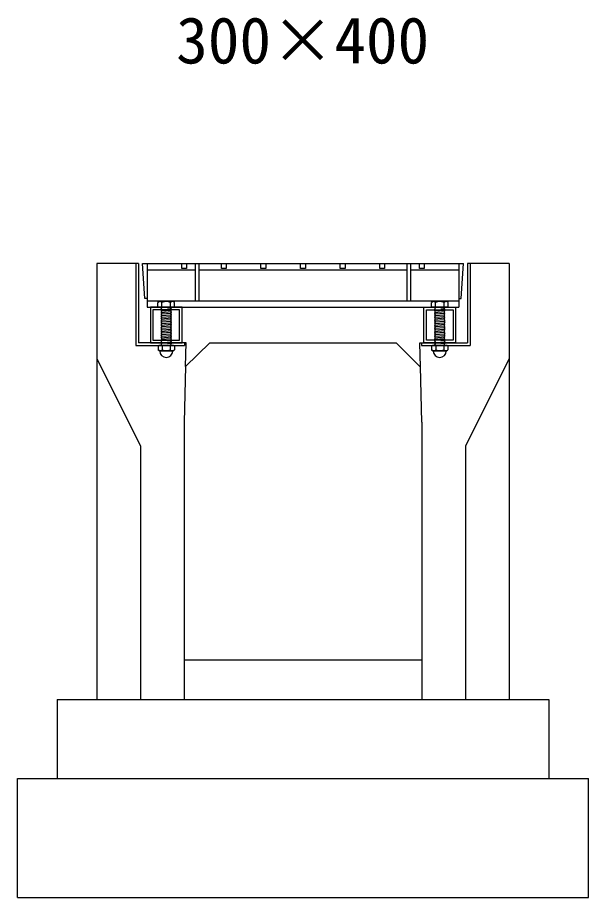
# Model space of a CAD drawing. Units: millimetres, scale not verified. Extents: x -16800 to 16800, y -5940 to 5940.
# Drawn here: x -14044 to -13324, y -2675 to -1564 of the extents above; entities that cross this region are included whole.
import ezdxf
from ezdxf.enums import TextEntityAlignment as Align

# ---------------------------------------------------------------- set-up
doc = ezdxf.new("R2010")
doc.units = ezdxf.units.MM
doc.header["$LTSCALE"] = 20
doc.linetypes.add('DOTTED', pattern=[1.75, 0.25, -1.5])
for name, color, linetype, lineweight in [('0-1_OUTLINE', 3, 'Continuous', 25), ('0-2_TXT', 7, 'Continuous', 25), ('0-6_HATCH', 6, 'Continuous', 25)]:
    doc.layers.add(name, color=color, linetype=linetype, lineweight=lineweight)
doc.styles.add('ＭＳ ゴシック', font='')
doc.styles.get('ＭＳ ゴシック').set_extended_font_data('MS Gothic')

msp = doc.modelspace()

# ---------------------------------------------------------------- linework, layer by layer
at = {"layer": '0-1_OUTLINE'}
for p, q in [((-13891.44, -1875), (-13943.94, -1875)), ((-13943.94, -1875), (-13943.94, -2425)), ((-13423.94, -1875), (-13476.44, -1875)), ((-13423.94, -1875), (-13423.94, -2425)), ((-13832.19, -2005), (-13801.44, -1975)), ((-13801.44, -1975), (-13566.44, -1975)), ((-13566.44, -1975), (-13535.67, -2005.77)), ((-13943.94, -1995), (-13888.94, -2105)), ((-13423.94, -1995), (-13478.94, -2105)), ((-13832.19, -2005), (-13833.94, -2075)), ((-13533.94, -2075), (-13535.69, -2005)), ((-13833.94, -2075), (-13833.94, -2425)), ((-13533.94, -2075), (-13533.94, -2425)), ((-13888.94, -2105), (-13888.94, -2425)), ((-13478.94, -2105), (-13478.94, -2425)), ((-13833.94, -2375), (-13533.94, -2375)), ((-13993.94, -2425), (-13993.94, -2525)), ((-13993.94, -2425), (-13373.94, -2425)), ((-13943.94, -2425), (-13833.94, -2425)), ((-13533.94, -2425), (-13423.94, -2425)), ((-13373.94, -2425), (-13373.94, -2525)), ((-14043.94, -2675), (-14043.94, -2525)), ((-14043.94, -2525), (-13323.94, -2525)), ((-13323.94, -2675), (-13323.94, -2525)), ((-14043.94, -2675), (-13323.94, -2675))]:
    msp.add_line(p, q, dxfattribs=at)
at = {"layer": '0-6_HATCH'}
for p, q in [((-13894.64, -1875), (-13894.64, -1978.2)), ((-13891.44, -1875), (-13891.44, -1975)), ((-13886.44, -1875), (-13481.44, -1875)), ((-13880.44, -1875), (-13880.44, -1930)), ((-13819.44, -1922), (-13819.44, -1875)), ((-13814.94, -1922), (-13814.94, -1875)), ((-13552.94, -1875), (-13552.94, -1922)), ((-13548.44, -1875), (-13548.44, -1922)), ((-13487.44, -1875), (-13487.44, -1930)), ((-13476.44, -1875), (-13476.44, -1975)), ((-13473.24, -1875), (-13473.24, -1978.2)), ((-13880.44, -1883), (-13819.44, -1883)), ((-13814.94, -1883), (-13552.94, -1883)), ((-13548.44, -1883), (-13487.44, -1883)), ((-13880.44, -1922), (-13487.44, -1922)), ((-13880.44, -1930), (-13487.44, -1930)), ((-13864.94, -1922.5), (-13866.94, -1924)), ((-13866.94, -1930), (-13866.94, -1924)), ((-13845.94, -1930), (-13866.94, -1930)), ((-13866.62, -1923.72), (-13864.94, -1922.5)), ((-13847.94, -1922.5), (-13864.94, -1922.5)), ((-13862.94, -1930), (-13849.94, -1930)), ((-13862.94, -1931), (-13861.94, -1930)), ((-13861.94, -1932), (-13862.94, -1931)), ((-13862.94, -1933), (-13861.94, -1932)), ((-13861.94, -1930), (-13861.94, -1924)), ((-13850.94, -1930), (-13850.94, -1924)), ((-13850.94, -1931), (-13849.94, -1930)), ((-13849.94, -1932), (-13850.94, -1931)), ((-13846.27, -1923.72), (-13847.94, -1922.5)), ((-13845.94, -1930), (-13845.94, -1924)), ((-13519.94, -1922.5), (-13521.94, -1924)), ((-13521.94, -1930), (-13521.94, -1924)), ((-13500.94, -1930), (-13521.94, -1930)), ((-13521.62, -1923.72), (-13519.94, -1922.5)), ((-13502.94, -1922.5), (-13519.94, -1922.5)), ((-13517.94, -1930), (-13504.94, -1930)), ((-13517.94, -1931), (-13516.94, -1930)), ((-13516.94, -1932), (-13517.94, -1931)), ((-13517.94, -1933), (-13516.94, -1932)), ((-13516.94, -1930), (-13516.94, -1924)), ((-13505.94, -1930), (-13505.94, -1924)), ((-13505.94, -1931), (-13504.94, -1930)), ((-13504.94, -1932), (-13505.94, -1931)), ((-13501.27, -1923.72), (-13502.94, -1922.5)), ((-13500.94, -1930), (-13500.94, -1924)), ((-13861.94, -1934), (-13862.94, -1933)), ((-13862.94, -1935), (-13861.94, -1934)), ((-13849.94, -1934), (-13862.94, -1935)), ((-13861.94, -1936), (-13862.94, -1935)), ((-13862.94, -1937), (-13861.94, -1936)), ((-13849.94, -1936), (-13862.94, -1937)), ((-13861.94, -1938), (-13862.94, -1937)), ((-13862.94, -1939), (-13861.94, -1938)), ((-13849.94, -1938), (-13862.94, -1939)), ((-13861.94, -1940), (-13862.94, -1939)), ((-13862.94, -1941), (-13861.94, -1940)), ((-13849.94, -1940), (-13862.94, -1941)), ((-13861.94, -1942), (-13862.94, -1941)), ((-13849.94, -1942), (-13862.94, -1943)), ((-13862.94, -1943), (-13861.94, -1942)), ((-13850.94, -1935), (-13849.94, -1934)), ((-13849.94, -1936), (-13850.94, -1935)), ((-13850.94, -1937), (-13849.94, -1936)), ((-13849.94, -1938), (-13850.94, -1937)), ((-13850.94, -1939), (-13849.94, -1938)), ((-13849.94, -1940), (-13850.94, -1939)), ((-13850.94, -1943), (-13849.94, -1942)), ((-13849.94, -1944), (-13850.94, -1943)), ((-13516.94, -1934), (-13517.94, -1933)), ((-13517.94, -1935), (-13516.94, -1934)), ((-13504.94, -1934), (-13517.94, -1935)), ((-13516.94, -1936), (-13517.94, -1935)), ((-13517.94, -1937), (-13516.94, -1936)), ((-13504.94, -1936), (-13517.94, -1937)), ((-13516.94, -1938), (-13517.94, -1937)), ((-13517.94, -1939), (-13516.94, -1938)), ((-13504.94, -1938), (-13517.94, -1939)), ((-13516.94, -1940), (-13517.94, -1939)), ((-13517.94, -1941), (-13516.94, -1940)), ((-13504.94, -1940), (-13517.94, -1941)), ((-13516.94, -1942), (-13517.94, -1941)), ((-13504.94, -1942), (-13517.94, -1943)), ((-13517.94, -1943), (-13516.94, -1942)), ((-13505.94, -1935), (-13504.94, -1934)), ((-13504.94, -1936), (-13505.94, -1935)), ((-13505.94, -1937), (-13504.94, -1936)), ((-13504.94, -1938), (-13505.94, -1937)), ((-13505.94, -1939), (-13504.94, -1938)), ((-13504.94, -1940), (-13505.94, -1939)), ((-13505.94, -1943), (-13504.94, -1942)), ((-13504.94, -1944), (-13505.94, -1943)), ((-13849.94, -1944), (-13862.94, -1945)), ((-13861.94, -1946), (-13862.94, -1945)), ((-13849.94, -1946), (-13862.94, -1947)), ((-13862.94, -1947), (-13861.94, -1946)), ((-13861.94, -1948), (-13862.94, -1947)), ((-13849.94, -1948), (-13862.94, -1949)), ((-13862.94, -1949), (-13861.94, -1948)), ((-13861.94, -1950), (-13862.94, -1949)), ((-13849.94, -1950), (-13862.94, -1951)), ((-13862.94, -1951), (-13861.94, -1950)), ((-13861.94, -1952), (-13862.94, -1951)), ((-13849.94, -1952), (-13862.94, -1953)), ((-13862.94, -1953), (-13861.94, -1952)), ((-13861.94, -1954), (-13862.94, -1953)), ((-13849.94, -1954), (-13862.94, -1955)), ((-13862.94, -1955), (-13861.94, -1954)), ((-13850.94, -1945), (-13849.94, -1944)), ((-13849.94, -1946), (-13850.94, -1945)), ((-13850.94, -1947), (-13849.94, -1946)), ((-13850.94, -1947), (-13849.94, -1948)), ((-13850.94, -1949), (-13849.94, -1948)), ((-13850.94, -1949), (-13849.94, -1950)), ((-13850.94, -1951), (-13849.94, -1950)), ((-13850.94, -1951), (-13849.94, -1952)), ((-13850.94, -1953), (-13849.94, -1952)), ((-13850.94, -1953), (-13849.94, -1954)), ((-13850.94, -1955), (-13849.94, -1954)), ((-13504.94, -1944), (-13517.94, -1945)), ((-13516.94, -1946), (-13517.94, -1945)), ((-13504.94, -1946), (-13517.94, -1947)), ((-13517.94, -1947), (-13516.94, -1946)), ((-13516.94, -1948), (-13517.94, -1947)), ((-13504.94, -1948), (-13517.94, -1949)), ((-13517.94, -1949), (-13516.94, -1948)), ((-13516.94, -1950), (-13517.94, -1949)), ((-13504.94, -1950), (-13517.94, -1951)), ((-13517.94, -1951), (-13516.94, -1950)), ((-13516.94, -1952), (-13517.94, -1951)), ((-13504.94, -1952), (-13517.94, -1953)), ((-13517.94, -1953), (-13516.94, -1952)), ((-13516.94, -1954), (-13517.94, -1953)), ((-13504.94, -1954), (-13517.94, -1955)), ((-13517.94, -1955), (-13516.94, -1954)), ((-13505.94, -1945), (-13504.94, -1944)), ((-13504.94, -1946), (-13505.94, -1945)), ((-13505.94, -1947), (-13504.94, -1946)), ((-13505.94, -1947), (-13504.94, -1948)), ((-13505.94, -1949), (-13504.94, -1948)), ((-13505.94, -1949), (-13504.94, -1950)), ((-13505.94, -1951), (-13504.94, -1950)), ((-13505.94, -1951), (-13504.94, -1952)), ((-13505.94, -1953), (-13504.94, -1952)), ((-13505.94, -1953), (-13504.94, -1954)), ((-13505.94, -1955), (-13504.94, -1954)), ((-13861.94, -1956), (-13862.94, -1955)), ((-13849.94, -1956), (-13862.94, -1957)), ((-13862.94, -1957), (-13861.94, -1956)), ((-13861.94, -1958), (-13862.94, -1957)), ((-13849.94, -1958), (-13862.94, -1959)), ((-13862.94, -1959), (-13861.94, -1958)), ((-13861.94, -1960), (-13862.94, -1959)), ((-13849.94, -1960), (-13862.94, -1961)), ((-13862.94, -1961), (-13861.94, -1960)), ((-13861.94, -1962), (-13862.94, -1961)), ((-13849.94, -1962), (-13862.94, -1963)), ((-13862.94, -1963), (-13861.94, -1962)), ((-13861.94, -1964), (-13862.94, -1963)), ((-13849.94, -1964), (-13862.94, -1965)), ((-13862.94, -1965), (-13861.94, -1964)), ((-13861.94, -1966), (-13862.94, -1965)), ((-13850.94, -1955), (-13849.94, -1956)), ((-13850.94, -1957), (-13849.94, -1956)), ((-13850.94, -1957), (-13849.94, -1958)), ((-13850.94, -1959), (-13849.94, -1958)), ((-13850.94, -1959), (-13849.94, -1960)), ((-13850.94, -1961), (-13849.94, -1960)), ((-13850.94, -1961), (-13849.94, -1962)), ((-13850.94, -1963), (-13849.94, -1962)), ((-13850.94, -1963), (-13849.94, -1964)), ((-13850.94, -1965), (-13849.94, -1964)), ((-13850.94, -1965), (-13849.94, -1966)), ((-13516.94, -1956), (-13517.94, -1955)), ((-13504.94, -1956), (-13517.94, -1957)), ((-13517.94, -1957), (-13516.94, -1956)), ((-13516.94, -1958), (-13517.94, -1957)), ((-13504.94, -1958), (-13517.94, -1959)), ((-13517.94, -1959), (-13516.94, -1958)), ((-13516.94, -1960), (-13517.94, -1959)), ((-13504.94, -1960), (-13517.94, -1961)), ((-13517.94, -1961), (-13516.94, -1960)), ((-13516.94, -1962), (-13517.94, -1961)), ((-13504.94, -1962), (-13517.94, -1963)), ((-13517.94, -1963), (-13516.94, -1962)), ((-13516.94, -1964), (-13517.94, -1963)), ((-13504.94, -1964), (-13517.94, -1965)), ((-13517.94, -1965), (-13516.94, -1964)), ((-13516.94, -1966), (-13517.94, -1965)), ((-13505.94, -1955), (-13504.94, -1956)), ((-13505.94, -1957), (-13504.94, -1956)), ((-13505.94, -1957), (-13504.94, -1958)), ((-13505.94, -1959), (-13504.94, -1958)), ((-13505.94, -1959), (-13504.94, -1960)), ((-13505.94, -1961), (-13504.94, -1960)), ((-13505.94, -1961), (-13504.94, -1962)), ((-13505.94, -1963), (-13504.94, -1962)), ((-13505.94, -1963), (-13504.94, -1964)), ((-13505.94, -1965), (-13504.94, -1964)), ((-13505.94, -1965), (-13504.94, -1966)), ((-13831.44, -1975), (-13891.44, -1975)), ((-13849.94, -1966), (-13862.94, -1967)), ((-13862.94, -1967), (-13861.94, -1966)), ((-13861.94, -1968), (-13862.94, -1967)), ((-13849.94, -1968), (-13862.94, -1969)), ((-13862.94, -1969), (-13861.94, -1968)), ((-13861.94, -1970), (-13862.94, -1969)), ((-13849.94, -1970), (-13862.94, -1971)), ((-13862.94, -1971), (-13861.94, -1970)), ((-13861.94, -1972), (-13862.94, -1971)), ((-13862.94, -1973), (-13861.94, -1972)), ((-13861.94, -1974), (-13862.94, -1973)), ((-13862.94, -1975), (-13861.94, -1974)), ((-13861.94, -1976), (-13862.94, -1975)), ((-13862.94, -1977), (-13861.94, -1976)), ((-13850.94, -1967), (-13849.94, -1966)), ((-13850.94, -1967), (-13849.94, -1968)), ((-13850.94, -1969), (-13849.94, -1968)), ((-13850.94, -1969), (-13849.94, -1970)), ((-13850.94, -1971), (-13849.94, -1970)), ((-13850.94, -1971), (-13849.94, -1972)), ((-13850.94, -1973), (-13849.94, -1972)), ((-13850.94, -1973), (-13849.94, -1974)), ((-13850.94, -1975), (-13849.94, -1974)), ((-13850.94, -1975), (-13849.93, -1976)), ((-13850.94, -1977), (-13849.94, -1976)), ((-13833.44, -1975), (-13833.44, -1978.2)), ((-13832.19, -2005), (-13831.44, -1975)), ((-13536.44, -1975), (-13476.44, -1975)), ((-13535.67, -2005.77), (-13536.44, -1975)), ((-13504.94, -1966), (-13517.94, -1967)), ((-13517.94, -1967), (-13516.94, -1966)), ((-13516.94, -1968), (-13517.94, -1967)), ((-13504.94, -1968), (-13517.94, -1969)), ((-13517.94, -1969), (-13516.94, -1968)), ((-13516.94, -1970), (-13517.94, -1969)), ((-13504.94, -1970), (-13517.94, -1971)), ((-13517.94, -1971), (-13516.94, -1970)), ((-13516.94, -1972), (-13517.94, -1971)), ((-13517.94, -1973), (-13516.94, -1972)), ((-13516.94, -1974), (-13517.94, -1973)), ((-13517.94, -1975), (-13516.94, -1974)), ((-13516.94, -1976), (-13517.94, -1975)), ((-13517.94, -1977), (-13516.94, -1976)), ((-13505.94, -1967), (-13504.94, -1966)), ((-13505.94, -1967), (-13504.94, -1968)), ((-13505.94, -1969), (-13504.94, -1968)), ((-13505.94, -1969), (-13504.94, -1970)), ((-13505.94, -1971), (-13504.94, -1970)), ((-13505.94, -1971), (-13504.94, -1972)), ((-13505.94, -1973), (-13504.94, -1972)), ((-13505.94, -1973), (-13504.94, -1974)), ((-13505.94, -1975), (-13504.94, -1974)), ((-13505.94, -1975), (-13504.93, -1976)), ((-13505.94, -1977), (-13504.94, -1976)), ((-13894.64, -1978.2), (-13833.44, -1978.2)), ((-13865.78, -1978.2), (-13866.65, -1978.85)), ((-13866.65, -1978.85), (-13866.65, -1984.03)), ((-13864.96, -1985), (-13866.65, -1984.03)), ((-13847.1, -1978.2), (-13865.78, -1978.2)), ((-13864.96, -1985.33), (-13864.96, -1985)), ((-13847.93, -1985), (-13864.96, -1985)), ((-13847.93, -1985.33), (-13864.96, -1985.33)), ((-13861.94, -1978), (-13862.94, -1977)), ((-13862.13, -1978.2), (-13861.93, -1978)), ((-13862.13, -1978.2), (-13850.13, -1978.2)), ((-13861.54, -1978.85), (-13861.54, -1984.03)), ((-13851.34, -1978.85), (-13851.34, -1984.03)), ((-13850.93, -1977), (-13849.93, -1978)), ((-13850.13, -1978.2), (-13849.93, -1978)), ((-13847.93, -1985), (-13846.24, -1984.03)), ((-13847.93, -1985.33), (-13847.93, -1985)), ((-13847.1, -1978.2), (-13846.24, -1978.85)), ((-13846.24, -1978.85), (-13846.24, -1984.03)), ((-13520.78, -1978.2), (-13521.65, -1978.85)), ((-13521.65, -1978.85), (-13521.65, -1984.03)), ((-13519.96, -1985), (-13521.65, -1984.03)), ((-13502.1, -1978.2), (-13520.78, -1978.2)), ((-13519.96, -1985.33), (-13519.96, -1985)), ((-13502.93, -1985), (-13519.96, -1985)), ((-13502.93, -1985.33), (-13519.96, -1985.33)), ((-13516.94, -1978), (-13517.94, -1977)), ((-13517.13, -1978.2), (-13516.93, -1978)), ((-13517.13, -1978.2), (-13505.13, -1978.2)), ((-13516.54, -1978.85), (-13516.54, -1984.03)), ((-13506.34, -1978.85), (-13506.34, -1984.03)), ((-13505.93, -1977), (-13504.93, -1978)), ((-13505.13, -1978.2), (-13504.93, -1978)), ((-13502.93, -1985), (-13501.24, -1984.03)), ((-13502.93, -1985.33), (-13502.93, -1985)), ((-13502.1, -1978.2), (-13501.24, -1978.85)), ((-13501.24, -1978.85), (-13501.24, -1984.03))]:
    msp.add_line(p, q, dxfattribs=at)
at = {"layer": '0-6_HATCH', "linetype": 'DOTTED'}
for p, q in [((-13849.94, -1930), (-13862.94, -1931)), ((-13849.94, -1932), (-13862.94, -1933)), ((-13504.94, -1930), (-13517.94, -1931)), ((-13504.94, -1932), (-13517.94, -1933)), ((-13849.94, -1972), (-13862.94, -1973)), ((-13849.94, -1974), (-13862.94, -1975)), ((-13849.94, -1976), (-13862.94, -1977)), ((-13504.94, -1972), (-13517.94, -1973)), ((-13504.94, -1974), (-13517.94, -1975)), ((-13504.94, -1976), (-13517.94, -1977))]:
    msp.add_line(p, q, dxfattribs=at)
at = {"layer": '0-6_HATCH'}
for points in [[(-13880.44, -1919), (-13883.44, -1919), (-13886.44, -1875)], [(-13830.94, -1875), (-13830.94, -1881), (-13836.94, -1881), (-13836.94, -1875)], [(-13780.94, -1875), (-13780.94, -1881), (-13786.94, -1881), (-13786.94, -1875)], [(-13730.94, -1875), (-13730.94, -1881), (-13736.94, -1881), (-13736.94, -1875)], [(-13680.94, -1875), (-13680.94, -1881), (-13686.94, -1881), (-13686.94, -1875)], [(-13630.94, -1875), (-13630.94, -1881), (-13636.94, -1881), (-13636.94, -1875)], [(-13580.94, -1875), (-13580.94, -1881), (-13586.94, -1881), (-13586.94, -1875)], [(-13530.94, -1875), (-13530.94, -1881), (-13536.94, -1881), (-13536.94, -1875)], [(-13487.44, -1919), (-13484.44, -1919), (-13481.44, -1875)], [(-13849.94, -1934), (-13850.94, -1933), (-13849.94, -1932)], [(-13504.94, -1934), (-13505.94, -1933), (-13504.94, -1932)], [(-13862.94, -1945), (-13861.94, -1944), (-13862.94, -1943)], [(-13849.94, -1942), (-13850.94, -1941), (-13849.94, -1940)], [(-13517.94, -1945), (-13516.94, -1944), (-13517.94, -1943)], [(-13504.94, -1942), (-13505.94, -1941), (-13504.94, -1940)], [(-13534.44, -1975), (-13534.44, -1978.2), (-13473.24, -1978.2)]]:
    msp.add_lwpolyline(points, dxfattribs=at)
for points in [[(-13876.44, -1930), (-13876.44, -1975), (-13836.44, -1975), (-13836.44, -1930)], [(-13491.44, -1930), (-13491.44, -1975), (-13531.44, -1975), (-13531.44, -1930)], [(-13873.24, -1933.2), (-13873.24, -1971.8), (-13839.64, -1971.8), (-13839.64, -1933.2)], [(-13494.64, -1933.2), (-13494.64, -1971.8), (-13528.24, -1971.8), (-13528.24, -1933.2)]]:
    msp.add_lwpolyline(points, close=True, dxfattribs=at)
for centre, radius, start, end in [((-13864.44, -1926.62), 3.62, 46.39563, 133.60437), ((-13856.44, -1938.62), 15.62, 69.39075, 110.60925), ((-13848.44, -1926.62), 3.62, 46.39563, 133.60437), ((-13519.44, -1926.62), 3.62, 46.39563, 133.60437), ((-13511.44, -1938.62), 15.62, 69.39075, 110.60925), ((-13503.44, -1926.62), 3.62, 46.39563, 133.60437), ((-13864.1, -1983.54), 5.35, 61.49832, 118.50684), ((-13864.1, -1979.33), 5.35, 241.49843, 298.50089), ((-13856.44, -1985.33), 8.19, 180, 359.99995), ((-13856.44, -1998.61), 20.42, 75.52621, 104.47362), ((-13856.44, -1964.26), 20.42, 255.52638, 284.47374), ((-13848.79, -1983.54), 5.35, 61.49231, 118.50169), ((-13848.79, -1979.33), 5.35, 241.49989, 298.5), ((-13519.1, -1983.54), 5.35, 61.49832, 118.50684), ((-13519.1, -1979.33), 5.35, 241.49843, 298.50089), ((-13511.44, -1985.33), 8.19, 180, 359.99995), ((-13511.44, -1998.61), 20.42, 75.52621, 104.47362), ((-13511.44, -1964.26), 20.42, 255.52638, 284.47374), ((-13503.79, -1983.54), 5.35, 61.49231, 118.50169), ((-13503.79, -1979.33), 5.35, 241.49989, 298.5)]:
    msp.add_arc(centre, radius, start, end, dxfattribs=at)

# ---------------------------------------------------------------- texts
at = {"layer": '0-2_TXT', "style": 'ＭＳ ゴシック'}
msp.add_text('300×400', height=58.65, dxfattribs=at).set_placement((-13843.94, -1640), align=Align.BOTTOM_LEFT)

doc.saveas('drawing.dxf')
